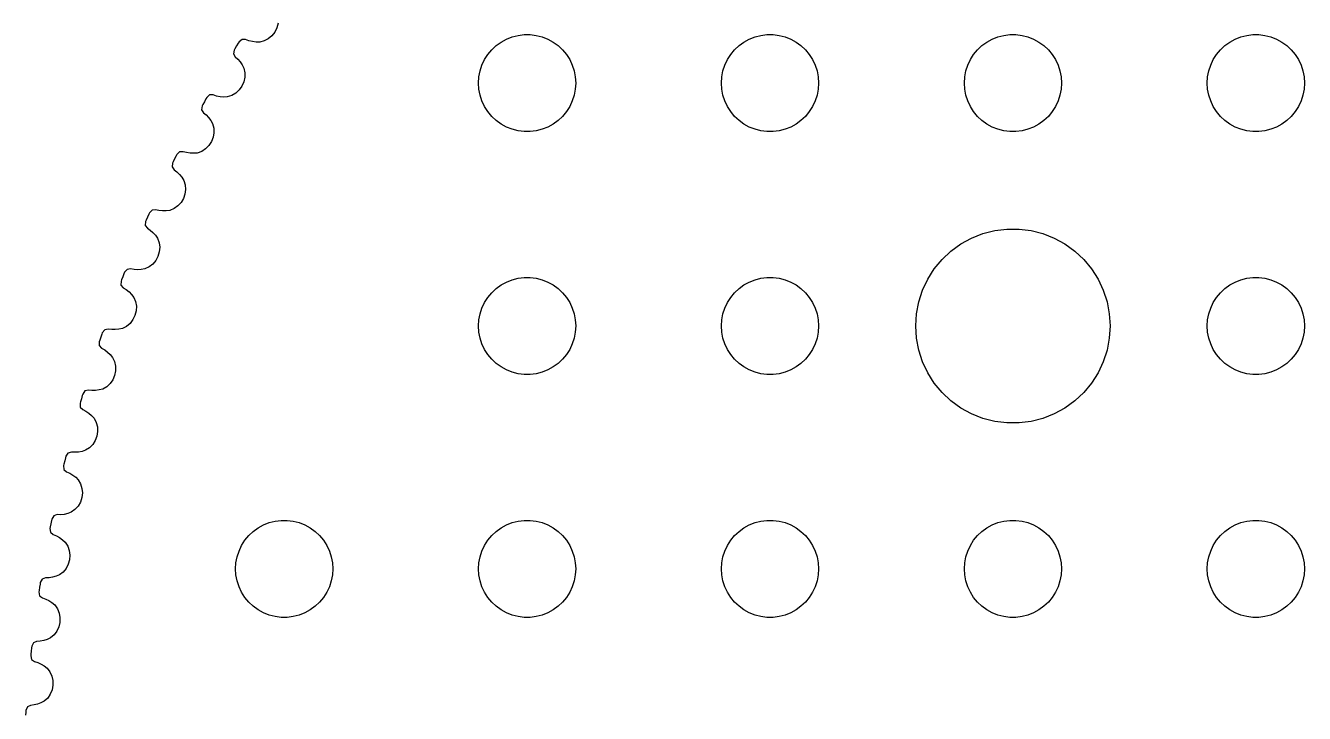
# Model space of a CAD drawing. Header units: metres. Extents: x -45.6 to 45.6, y 64.4 to 155.6.
# Drawn here: x -45.48 to -6, y 113.04 to 134.28 of the extents above; entities that cross this region are included whole.
import ezdxf

# ---------------------------------------------------------------- set-up
doc = ezdxf.new("R2010")
doc.units = ezdxf.units.M

msp = doc.modelspace()

# ---------------------------------------------------------------- linework, layer by layer
for p, q in [((-37.6895, 134.345), (-37.7272, 134.206)), ((-37.9922, 133.87), (-38.1184, 133.803)), ((-37.8823, 133.963), (-37.9922, 133.87)), ((-37.7926, 134.077), (-37.8823, 133.963)), ((-37.7272, 134.206), (-37.7926, 134.077)), ((-30.8037, 133.766), (-30.6387, 133.857)), ((-30.6387, 133.857), (-30.4635, 133.927)), ((-30.4635, 133.927), (-30.2811, 133.973)), ((-30.2811, 133.973), (-30.0942, 133.997)), ((-30.0942, 133.997), (-29.9058, 133.997)), ((-29.9058, 133.997), (-29.7189, 133.973)), ((-29.7189, 133.973), (-29.5365, 133.927)), ((-29.5365, 133.927), (-29.3613, 133.857)), ((-29.3613, 133.857), (-29.1963, 133.766)), ((-23.3037, 133.766), (-23.1387, 133.857)), ((-23.1387, 133.857), (-22.9635, 133.927)), ((-22.9635, 133.927), (-22.7811, 133.973)), ((-22.7811, 133.973), (-22.5942, 133.997)), ((-22.5942, 133.997), (-22.4058, 133.997)), ((-22.4058, 133.997), (-22.2189, 133.973)), ((-22.2189, 133.973), (-22.0365, 133.927)), ((-22.0365, 133.927), (-21.8613, 133.857)), ((-21.8613, 133.857), (-21.6963, 133.766)), ((-15.8037, 133.766), (-15.6387, 133.857)), ((-15.6387, 133.857), (-15.4635, 133.927)), ((-15.4635, 133.927), (-15.2811, 133.973)), ((-15.2811, 133.973), (-15.0942, 133.997)), ((-15.0942, 133.997), (-14.9058, 133.997)), ((-14.9058, 133.997), (-14.7189, 133.973)), ((-14.7189, 133.973), (-14.5365, 133.927)), ((-14.5365, 133.927), (-14.3613, 133.857)), ((-14.3613, 133.857), (-14.1963, 133.766)), ((-8.30373, 133.766), (-8.13866, 133.857)), ((-8.13866, 133.857), (-7.96352, 133.927)), ((-7.96352, 133.927), (-7.78107, 133.973)), ((-7.78107, 133.973), (-7.59418, 133.997)), ((-7.59418, 133.997), (-7.40581, 133.997)), ((-7.40581, 133.997), (-7.21892, 133.973)), ((-7.21892, 133.973), (-7.03647, 133.927)), ((-7.03647, 133.927), (-6.86133, 133.857)), ((-6.86133, 133.857), (-6.69626, 133.766)), ((-39.0453, 133.521), (-39.0693, 133.405)), ((-39.0206, 133.562), (-39.0453, 133.521)), ((-38.9691, 133.647), (-39.0206, 133.562)), ((-38.9174, 133.732), (-38.9691, 133.647)), ((-38.8925, 133.773), (-38.9174, 133.732)), ((-38.8007, 133.848), (-38.8925, 133.773)), ((-38.6918, 133.845), (-38.8007, 133.848)), ((-38.5887, 133.806), (-38.6918, 133.845)), ((-38.4814, 133.78), (-38.5887, 133.806)), ((-38.3705, 133.766), (-38.4814, 133.78)), ((-38.2572, 133.765), (-38.3705, 133.766)), ((-38.1184, 133.803), (-38.2572, 133.765)), ((-31.2135, 133.382), (-31.0934, 133.527)), ((-31.0934, 133.527), (-30.9561, 133.656)), ((-30.9561, 133.656), (-30.8037, 133.766)), ((-29.1963, 133.766), (-29.0439, 133.656)), ((-29.0439, 133.656), (-28.9065, 133.527)), ((-28.9065, 133.527), (-28.7865, 133.382)), ((-23.7135, 133.382), (-23.5934, 133.527)), ((-23.5934, 133.527), (-23.4561, 133.656)), ((-23.4561, 133.656), (-23.3037, 133.766)), ((-21.6963, 133.766), (-21.5439, 133.656)), ((-21.5439, 133.656), (-21.4065, 133.527)), ((-21.4065, 133.527), (-21.2865, 133.382)), ((-16.2135, 133.382), (-16.0934, 133.527)), ((-16.0934, 133.527), (-15.9561, 133.656)), ((-15.9561, 133.656), (-15.8037, 133.766)), ((-14.1963, 133.766), (-14.0439, 133.656)), ((-14.0439, 133.656), (-13.9065, 133.527)), ((-13.9065, 133.527), (-13.7865, 133.382)), ((-8.71352, 133.382), (-8.59344, 133.527)), ((-8.59344, 133.527), (-8.45613, 133.656)), ((-8.45613, 133.656), (-8.30373, 133.766)), ((-6.69626, 133.766), (-6.54385, 133.656)), ((-6.54385, 133.656), (-6.40654, 133.527)), ((-6.40654, 133.527), (-6.28647, 133.382)), ((-39.0693, 133.405), (-39.0167, 133.31)), ((-39.0167, 133.31), (-38.9344, 133.236)), ((-38.9344, 133.236), (-38.8615, 133.153)), ((-38.8615, 133.153), (-38.7984, 133.061)), ((-31.3947, 133.052), (-31.3145, 133.223)), ((-31.3145, 133.223), (-31.2135, 133.382)), ((-28.7865, 133.382), (-28.6855, 133.223)), ((-28.6855, 133.223), (-28.6053, 133.052)), ((-23.8947, 133.052), (-23.8145, 133.223)), ((-23.8145, 133.223), (-23.7135, 133.382)), ((-21.2865, 133.382), (-21.1855, 133.223)), ((-21.1855, 133.223), (-21.1053, 133.052)), ((-16.3947, 133.052), (-16.3145, 133.223)), ((-16.3145, 133.223), (-16.2135, 133.382)), ((-13.7865, 133.382), (-13.6855, 133.223)), ((-13.6855, 133.223), (-13.6053, 133.052)), ((-8.89465, 133.052), (-8.81445, 133.223)), ((-8.81445, 133.223), (-8.71352, 133.382)), ((-6.28647, 133.382), (-6.18553, 133.223)), ((-6.18553, 133.223), (-6.10533, 133.052)), ((-38.7984, 133.061), (-38.7455, 132.961)), ((-38.7155, 132.678), (-38.7472, 132.537)), ((-38.7455, 132.961), (-38.7142, 132.821)), ((-38.7142, 132.821), (-38.7155, 132.678)), ((-31.5, 132.5), (-31.4882, 132.688)), ((-31.4882, 132.688), (-31.4529, 132.873)), ((-31.4529, 132.873), (-31.3947, 133.052)), ((-28.6053, 133.052), (-28.5471, 132.873)), ((-28.5471, 132.873), (-28.5118, 132.688)), ((-28.5118, 132.688), (-28.5, 132.5)), ((-24, 132.5), (-23.9882, 132.688)), ((-23.9882, 132.688), (-23.9529, 132.873)), ((-23.9529, 132.873), (-23.8947, 133.052)), ((-21.1053, 133.052), (-21.0471, 132.873)), ((-21.0471, 132.873), (-21.0118, 132.688)), ((-21.0118, 132.688), (-21, 132.5)), ((-16.5, 132.5), (-16.4882, 132.688)), ((-16.4882, 132.688), (-16.4529, 132.873)), ((-16.4529, 132.873), (-16.3947, 133.052)), ((-13.6053, 133.052), (-13.5471, 132.873)), ((-13.5471, 132.873), (-13.5118, 132.688)), ((-13.5118, 132.688), (-13.5, 132.5)), ((-9, 132.5), (-8.98816, 132.688)), ((-8.98816, 132.688), (-8.95287, 132.873)), ((-8.95287, 132.873), (-8.89465, 133.052)), ((-6.10533, 133.052), (-6.04712, 132.873)), ((-6.04712, 132.873), (-6.01183, 132.688)), ((-6.01183, 132.688), (-6, 132.5)), ((-38.8915, 132.287), (-38.9972, 132.19)), ((-38.8068, 132.405), (-38.8915, 132.287)), ((-38.7472, 132.537), (-38.8068, 132.405)), ((-31.4882, 132.312), (-31.5, 132.5)), ((-31.4529, 132.127), (-31.4882, 132.312)), ((-28.5118, 132.312), (-28.5471, 132.127)), ((-28.5, 132.5), (-28.5118, 132.312)), ((-23.9882, 132.312), (-24, 132.5)), ((-23.9529, 132.127), (-23.9882, 132.312)), ((-21.0118, 132.312), (-21.0471, 132.127)), ((-21, 132.5), (-21.0118, 132.312)), ((-16.4882, 132.312), (-16.5, 132.5)), ((-16.4529, 132.127), (-16.4882, 132.312)), ((-13.5118, 132.312), (-13.5471, 132.127)), ((-13.5, 132.5), (-13.5118, 132.312)), ((-8.98816, 132.312), (-9, 132.5)), ((-8.95287, 132.127), (-8.98816, 132.312)), ((-6.01183, 132.312), (-6.04712, 132.127)), ((-6, 132.5), (-6.01183, 132.312)), ((-39.9635, 131.925), (-40.0112, 131.837)), ((-39.9156, 132.012), (-39.9635, 131.925)), ((-39.8924, 132.054), (-39.9156, 132.012)), ((-39.804, 132.133), (-39.8924, 132.054)), ((-39.6951, 132.135), (-39.804, 132.133)), ((-39.5904, 132.1), (-39.6951, 132.135)), ((-39.482, 132.079), (-39.5904, 132.1)), ((-39.3707, 132.07), (-39.482, 132.079)), ((-39.2574, 132.074), (-39.3707, 132.07)), ((-39.1204, 132.117), (-39.2574, 132.074)), ((-38.9972, 132.19), (-39.1204, 132.117)), ((-31.3947, 131.948), (-31.4529, 132.127)), ((-31.3145, 131.777), (-31.3947, 131.948)), ((-28.6053, 131.948), (-28.6855, 131.777)), ((-28.5471, 132.127), (-28.6053, 131.948)), ((-23.8947, 131.948), (-23.9529, 132.127)), ((-23.8145, 131.777), (-23.8947, 131.948)), ((-21.1053, 131.948), (-21.1855, 131.777)), ((-21.0471, 132.127), (-21.1053, 131.948)), ((-16.3947, 131.948), (-16.4529, 132.127)), ((-16.3145, 131.777), (-16.3947, 131.948)), ((-13.6053, 131.948), (-13.6855, 131.777)), ((-13.5471, 132.127), (-13.6053, 131.948)), ((-8.89465, 131.948), (-8.95287, 132.127)), ((-8.81445, 131.777), (-8.89465, 131.948)), ((-6.10533, 131.948), (-6.18553, 131.777)), ((-6.04712, 132.127), (-6.10533, 131.948)), ((-40.0341, 131.795), (-40.053, 131.679)), ((-40.053, 131.679), (-39.9963, 131.586)), ((-40.0112, 131.837), (-40.0341, 131.795)), ((-39.9963, 131.586), (-39.9109, 131.516)), ((-39.9109, 131.516), (-39.8345, 131.436)), ((-31.2135, 131.618), (-31.3145, 131.777)), ((-31.0934, 131.473), (-31.2135, 131.618)), ((-28.7865, 131.618), (-28.9065, 131.473)), ((-28.6855, 131.777), (-28.7865, 131.618)), ((-23.7135, 131.618), (-23.8145, 131.777)), ((-23.5934, 131.473), (-23.7135, 131.618)), ((-21.2865, 131.618), (-21.4065, 131.473)), ((-21.1855, 131.777), (-21.2865, 131.618)), ((-16.2135, 131.618), (-16.3145, 131.777)), ((-16.0934, 131.473), (-16.2135, 131.618)), ((-13.7865, 131.618), (-13.9065, 131.473)), ((-13.6855, 131.777), (-13.7865, 131.618)), ((-8.71352, 131.618), (-8.81445, 131.777)), ((-8.59344, 131.473), (-8.71352, 131.618)), ((-6.28647, 131.618), (-6.40654, 131.473)), ((-6.18553, 131.777), (-6.28647, 131.618)), ((-39.8345, 131.436), (-39.7674, 131.347)), ((-39.7674, 131.347), (-39.7101, 131.249)), ((-39.7101, 131.249), (-39.6728, 131.11)), ((-39.6728, 131.11), (-39.6679, 130.967)), ((-30.9561, 131.344), (-31.0934, 131.473)), ((-30.8037, 131.234), (-30.9561, 131.344)), ((-30.6387, 131.143), (-30.8037, 131.234)), ((-30.4635, 131.073), (-30.6387, 131.143)), ((-29.3613, 131.143), (-29.5365, 131.073)), ((-29.1963, 131.234), (-29.3613, 131.143)), ((-29.0439, 131.344), (-29.1963, 131.234)), ((-28.9065, 131.473), (-29.0439, 131.344)), ((-23.4561, 131.344), (-23.5934, 131.473)), ((-23.3037, 131.234), (-23.4561, 131.344)), ((-23.1387, 131.143), (-23.3037, 131.234)), ((-22.9635, 131.073), (-23.1387, 131.143)), ((-21.8613, 131.143), (-22.0365, 131.073)), ((-21.6963, 131.234), (-21.8613, 131.143)), ((-21.5439, 131.344), (-21.6963, 131.234)), ((-21.4065, 131.473), (-21.5439, 131.344)), ((-15.9561, 131.344), (-16.0934, 131.473)), ((-15.8037, 131.234), (-15.9561, 131.344)), ((-15.6387, 131.143), (-15.8037, 131.234)), ((-15.4635, 131.073), (-15.6387, 131.143)), ((-14.3613, 131.143), (-14.5365, 131.073)), ((-14.1963, 131.234), (-14.3613, 131.143)), ((-14.0439, 131.344), (-14.1963, 131.234)), ((-13.9065, 131.473), (-14.0439, 131.344)), ((-8.45613, 131.344), (-8.59344, 131.473)), ((-8.30373, 131.234), (-8.45613, 131.344)), ((-8.13866, 131.143), (-8.30373, 131.234)), ((-7.96352, 131.073), (-8.13866, 131.143)), ((-6.86133, 131.143), (-7.03647, 131.073)), ((-6.69626, 131.234), (-6.86133, 131.143)), ((-6.54385, 131.344), (-6.69626, 131.234)), ((-6.40654, 131.473), (-6.54385, 131.344)), ((-39.6934, 130.826), (-39.7472, 130.691)), ((-39.6679, 130.967), (-39.6934, 130.826)), ((-30.2811, 131.027), (-30.4635, 131.073)), ((-30.0942, 131.003), (-30.2811, 131.027)), ((-29.9058, 131.003), (-30.0942, 131.003)), ((-29.7189, 131.027), (-29.9058, 131.003)), ((-29.5365, 131.073), (-29.7189, 131.027)), ((-22.7811, 131.027), (-22.9635, 131.073)), ((-22.5942, 131.003), (-22.7811, 131.027)), ((-22.4058, 131.003), (-22.5942, 131.003)), ((-22.2189, 131.027), (-22.4058, 131.003)), ((-22.0365, 131.073), (-22.2189, 131.027)), ((-15.2811, 131.027), (-15.4635, 131.073)), ((-15.0942, 131.003), (-15.2811, 131.027)), ((-14.9058, 131.003), (-15.0942, 131.003)), ((-14.7189, 131.027), (-14.9058, 131.003)), ((-14.5365, 131.073), (-14.7189, 131.027)), ((-7.78107, 131.027), (-7.96352, 131.073)), ((-7.59418, 131.003), (-7.78107, 131.027)), ((-7.40581, 131.003), (-7.59418, 131.003)), ((-7.21892, 131.027), (-7.40581, 131.003)), ((-7.03647, 131.073), (-7.21892, 131.027)), ((-40.7315, 130.375), (-40.8164, 130.293)), ((-40.6228, 130.382), (-40.7315, 130.375)), ((-40.5167, 130.352), (-40.6228, 130.382)), ((-40.4075, 130.335), (-40.5167, 130.352)), ((-40.2959, 130.332), (-40.4075, 130.335)), ((-40.183, 130.341), (-40.2959, 130.332)), ((-40.0479, 130.39), (-40.183, 130.341)), ((-39.928, 130.468), (-40.0479, 130.39)), ((-39.8266, 130.57), (-39.928, 130.468)), ((-39.7472, 130.691), (-39.8266, 130.57)), ((-40.9467, 130.028), (-40.9605, 129.911)), ((-40.9605, 129.911), (-40.8997, 129.82)), ((-40.9257, 130.071), (-40.9467, 130.028)), ((-40.8818, 130.161), (-40.9257, 130.071)), ((-40.8377, 130.25), (-40.8818, 130.161)), ((-40.8164, 130.293), (-40.8377, 130.25)), ((-40.8997, 129.82), (-40.8114, 129.755)), ((-40.8114, 129.755), (-40.7316, 129.678)), ((-40.7316, 129.678), (-40.6607, 129.592)), ((-40.6607, 129.592), (-40.5992, 129.497)), ((-40.5992, 129.497), (-40.5558, 129.36)), ((-40.5447, 129.217), (-40.564, 129.075)), ((-40.5558, 129.36), (-40.5447, 129.217)), ((-40.686, 128.813), (-40.7828, 128.707)), ((-40.6119, 128.938), (-40.686, 128.813)), ((-40.564, 129.075), (-40.6119, 128.938)), ((-41.7223, 128.358), (-41.7622, 128.267)), ((-41.6821, 128.449), (-41.7223, 128.358)), ((-41.6627, 128.493), (-41.6821, 128.449)), ((-41.5815, 128.579), (-41.6627, 128.493)), ((-41.4732, 128.591), (-41.5815, 128.579)), ((-41.3659, 128.565), (-41.4732, 128.591)), ((-41.256, 128.553), (-41.3659, 128.565)), ((-41.1444, 128.555), (-41.256, 128.553)), ((-41.032, 128.569), (-41.1444, 128.555)), ((-40.8992, 128.623), (-41.032, 128.569)), ((-40.7828, 128.707), (-40.8992, 128.623)), ((-41.7814, 128.223), (-41.79, 128.105)), ((-41.79, 128.105), (-41.7254, 128.018)), ((-41.7622, 128.267), (-41.7814, 128.223)), ((-41.7254, 128.018), (-41.6342, 127.956)), ((-41.6342, 127.956), (-41.5511, 127.883)), ((-15.927, 127.853), (-15.5621, 127.947)), ((-15.5621, 127.947), (-15.1884, 127.994)), ((-15.1884, 127.994), (-14.8116, 127.994)), ((-14.8116, 127.994), (-14.4379, 127.947)), ((-14.4379, 127.947), (-14.0729, 127.853)), ((-41.5511, 127.883), (-41.4766, 127.8)), ((-41.4766, 127.8), (-41.411, 127.707)), ((-41.411, 127.707), (-41.3617, 127.572)), ((-41.3617, 127.572), (-41.3444, 127.43)), ((-16.6075, 127.533), (-16.2773, 127.714)), ((-16.2773, 127.714), (-15.927, 127.853)), ((-14.0729, 127.853), (-13.7227, 127.714)), ((-13.7227, 127.714), (-13.3925, 127.533)), ((-41.3993, 127.148), (-41.4679, 127.02)), ((-41.3574, 127.287), (-41.3993, 127.148)), ((-41.3444, 127.43), (-41.3574, 127.287)), ((-17.1869, 127.054), (-16.9123, 127.312)), ((-16.9123, 127.312), (-16.6075, 127.533)), ((-13.3925, 127.533), (-13.0877, 127.312)), ((-13.0877, 127.312), (-12.8131, 127.054)), ((-42.3523, 126.748), (-42.4297, 126.658)), ((-42.2446, 126.764), (-42.3523, 126.748)), ((-42.1364, 126.743), (-42.2446, 126.764)), ((-41.8028, 126.761), (-41.9146, 126.742)), ((-41.6726, 126.822), (-41.8028, 126.761)), ((-41.5599, 126.91), (-41.6726, 126.822)), ((-41.4679, 127.02), (-41.5599, 126.91)), ((-17.6289, 126.445), (-17.427, 126.763)), ((-17.427, 126.763), (-17.1869, 127.054)), ((-12.8131, 127.054), (-12.5729, 126.763)), ((-12.5729, 126.763), (-12.3711, 126.445)), ((-42.5365, 126.383), (-42.54, 126.265)), ((-42.5193, 126.428), (-42.5365, 126.383)), ((-42.4834, 126.521), (-42.5193, 126.428)), ((-42.4472, 126.614), (-42.4834, 126.521)), ((-42.4297, 126.658), (-42.4472, 126.614)), ((-42.026, 126.736), (-42.1364, 126.743)), ((-41.9146, 126.742), (-42.026, 126.736)), ((-30.8037, 126.266), (-30.6387, 126.357)), ((-30.6387, 126.357), (-30.4635, 126.427)), ((-30.4635, 126.427), (-30.2811, 126.473)), ((-30.2811, 126.473), (-30.0942, 126.497)), ((-30.0942, 126.497), (-29.9058, 126.497)), ((-29.9058, 126.497), (-29.7189, 126.473)), ((-29.7189, 126.473), (-29.5365, 126.427)), ((-29.5365, 126.427), (-29.3613, 126.357)), ((-29.3613, 126.357), (-29.1963, 126.266)), ((-23.3037, 126.266), (-23.1387, 126.357)), ((-23.1387, 126.357), (-22.9635, 126.427)), ((-22.9635, 126.427), (-22.7811, 126.473)), ((-22.7811, 126.473), (-22.5942, 126.497)), ((-22.5942, 126.497), (-22.4058, 126.497)), ((-22.4058, 126.497), (-22.2189, 126.473)), ((-22.2189, 126.473), (-22.0365, 126.427)), ((-22.0365, 126.427), (-21.8613, 126.357)), ((-21.8613, 126.357), (-21.6963, 126.266)), ((-17.7893, 126.104), (-17.6289, 126.445)), ((-12.3711, 126.445), (-12.2107, 126.104)), ((-8.30373, 126.266), (-8.13866, 126.357)), ((-8.13866, 126.357), (-7.96352, 126.427)), ((-7.96352, 126.427), (-7.78107, 126.473)), ((-7.78107, 126.473), (-7.59418, 126.497)), ((-7.59418, 126.497), (-7.40581, 126.497)), ((-7.40581, 126.497), (-7.21892, 126.473)), ((-7.21892, 126.473), (-7.03647, 126.427)), ((-7.03647, 126.427), (-6.86133, 126.357)), ((-6.86133, 126.357), (-6.69626, 126.266)), ((-42.54, 126.265), (-42.4716, 126.18)), ((-42.4716, 126.18), (-42.3778, 126.122)), ((-42.3778, 126.122), (-42.2916, 126.053)), ((-42.2916, 126.053), (-42.2135, 125.974)), ((-42.2135, 125.974), (-42.1439, 125.884)), ((-31.2135, 125.882), (-31.0934, 126.027)), ((-31.0934, 126.027), (-30.9561, 126.156)), ((-30.9561, 126.156), (-30.8037, 126.266)), ((-29.1963, 126.266), (-29.0439, 126.156)), ((-29.0439, 126.156), (-28.9065, 126.027)), ((-28.9065, 126.027), (-28.7865, 125.882)), ((-23.7135, 125.882), (-23.5934, 126.027)), ((-23.5934, 126.027), (-23.4561, 126.156)), ((-23.4561, 126.156), (-23.3037, 126.266)), ((-21.6963, 126.266), (-21.5439, 126.156)), ((-21.5439, 126.156), (-21.4065, 126.027)), ((-21.4065, 126.027), (-21.2865, 125.882)), ((-17.9057, 125.746), (-17.7893, 126.104)), ((-12.2107, 126.104), (-12.0942, 125.746)), ((-8.71352, 125.882), (-8.59344, 126.027)), ((-8.59344, 126.027), (-8.45613, 126.156)), ((-8.45613, 126.156), (-8.30373, 126.266)), ((-6.69626, 126.266), (-6.54385, 126.156)), ((-6.54385, 126.156), (-6.40654, 126.027)), ((-6.40654, 126.027), (-6.28647, 125.882)), ((-42.1439, 125.884), (-42.0888, 125.751)), ((-42.0888, 125.751), (-42.0653, 125.61)), ((-42.0653, 125.61), (-42.0721, 125.467)), ((-31.3947, 125.552), (-31.3145, 125.723)), ((-31.3145, 125.723), (-31.2135, 125.882)), ((-28.7865, 125.882), (-28.6855, 125.723)), ((-28.6855, 125.723), (-28.6053, 125.552)), ((-23.8947, 125.552), (-23.8145, 125.723)), ((-23.8145, 125.723), (-23.7135, 125.882)), ((-21.2865, 125.882), (-21.1855, 125.723)), ((-21.1855, 125.723), (-21.1053, 125.552)), ((-17.9763, 125.376), (-17.9057, 125.746)), ((-12.0942, 125.746), (-12.0237, 125.376)), ((-8.89465, 125.552), (-8.81445, 125.723)), ((-8.81445, 125.723), (-8.71352, 125.882)), ((-6.28647, 125.882), (-6.18553, 125.723)), ((-6.18553, 125.723), (-6.10533, 125.552)), ((-42.1708, 125.195), (-42.258, 125.081)), ((-42.1079, 125.326), (-42.1708, 125.195)), ((-42.0721, 125.467), (-42.1079, 125.326)), ((-31.5, 125), (-31.4882, 125.188)), ((-31.4882, 125.188), (-31.4529, 125.373)), ((-31.4529, 125.373), (-31.3947, 125.552)), ((-28.6053, 125.552), (-28.5471, 125.373)), ((-28.5471, 125.373), (-28.5118, 125.188)), ((-28.5118, 125.188), (-28.5, 125)), ((-24, 125), (-23.9882, 125.188)), ((-23.9882, 125.188), (-23.9529, 125.373)), ((-23.9529, 125.373), (-23.8947, 125.552)), ((-21.1053, 125.552), (-21.0471, 125.373)), ((-21.0471, 125.373), (-21.0118, 125.188)), ((-21.0118, 125.188), (-21, 125)), ((-18, 125), (-17.9763, 125.376)), ((-12.0237, 125.376), (-12, 125)), ((-9, 125), (-8.98816, 125.188)), ((-8.98816, 125.188), (-8.95287, 125.373)), ((-8.95287, 125.373), (-8.89465, 125.552)), ((-6.10533, 125.552), (-6.04712, 125.373)), ((-6.04712, 125.373), (-6.01183, 125.188)), ((-6.01183, 125.188), (-6, 125)), ((-43.116, 124.791), (-43.1315, 124.746)), ((-43.0425, 124.884), (-43.116, 124.791)), ((-42.9356, 124.905), (-43.0425, 124.884)), ((-42.8266, 124.889), (-42.9356, 124.905)), ((-42.7161, 124.887), (-42.8266, 124.889)), ((-42.605, 124.898), (-42.7161, 124.887)), ((-42.4942, 124.922), (-42.605, 124.898)), ((-42.3667, 124.988), (-42.4942, 124.922)), ((-42.258, 125.081), (-42.3667, 124.988)), ((-31.4882, 124.812), (-31.5, 125)), ((-31.4529, 124.627), (-31.4882, 124.812)), ((-28.5118, 124.812), (-28.5471, 124.627)), ((-28.5, 125), (-28.5118, 124.812)), ((-23.9882, 124.812), (-24, 125)), ((-23.9529, 124.627), (-23.9882, 124.812)), ((-21.0118, 124.812), (-21.0471, 124.627)), ((-21, 125), (-21.0118, 124.812)), ((-17.9763, 124.624), (-18, 125)), ((-12, 125), (-12.0237, 124.624)), ((-8.98816, 124.812), (-9, 125)), ((-8.95287, 124.627), (-8.98816, 124.812)), ((-6.01183, 124.812), (-6.04712, 124.627)), ((-6, 125), (-6.01183, 124.812)), ((-43.1954, 124.558), (-43.2106, 124.512)), ((-43.2106, 124.512), (-43.209, 124.394)), ((-43.209, 124.394), (-43.1369, 124.312)), ((-43.1636, 124.652), (-43.1954, 124.558)), ((-43.1315, 124.746), (-43.1636, 124.652)), ((-31.3947, 124.448), (-31.4529, 124.627)), ((-31.3145, 124.277), (-31.3947, 124.448)), ((-28.6053, 124.448), (-28.6855, 124.277)), ((-28.5471, 124.627), (-28.6053, 124.448)), ((-23.8947, 124.448), (-23.9529, 124.627)), ((-23.8145, 124.277), (-23.8947, 124.448)), ((-21.1053, 124.448), (-21.1855, 124.277)), ((-21.0471, 124.627), (-21.1053, 124.448)), ((-17.9057, 124.254), (-17.9763, 124.624)), ((-12.0237, 124.624), (-12.0942, 124.254)), ((-8.89465, 124.448), (-8.95287, 124.627)), ((-8.81445, 124.277), (-8.89465, 124.448)), ((-6.10533, 124.448), (-6.18553, 124.277)), ((-6.04712, 124.627), (-6.10533, 124.448)), ((-43.1369, 124.312), (-43.0407, 124.259)), ((-43.0407, 124.259), (-42.9516, 124.193)), ((-42.9516, 124.193), (-42.8701, 124.117)), ((-42.8701, 124.117), (-42.7967, 124.031)), ((-42.7967, 124.031), (-42.7358, 123.9)), ((-31.2135, 124.118), (-31.3145, 124.277)), ((-31.0934, 123.973), (-31.2135, 124.118)), ((-28.7865, 124.118), (-28.9065, 123.973)), ((-28.6855, 124.277), (-28.7865, 124.118)), ((-23.7135, 124.118), (-23.8145, 124.277)), ((-23.5934, 123.973), (-23.7135, 124.118)), ((-21.2865, 124.118), (-21.4065, 123.973)), ((-21.1855, 124.277), (-21.2865, 124.118)), ((-17.7893, 123.896), (-17.9057, 124.254)), ((-12.0942, 124.254), (-12.2107, 123.896)), ((-8.71352, 124.118), (-8.81445, 124.277)), ((-8.59344, 123.973), (-8.71352, 124.118)), ((-6.28647, 124.118), (-6.40654, 123.973)), ((-6.18553, 124.277), (-6.28647, 124.118)), ((-42.7067, 123.617), (-42.7363, 123.475)), ((-42.7358, 123.9), (-42.7062, 123.761)), ((-42.7062, 123.761), (-42.7067, 123.617)), ((-30.9561, 123.844), (-31.0934, 123.973)), ((-30.8037, 123.734), (-30.9561, 123.844)), ((-30.6387, 123.643), (-30.8037, 123.734)), ((-30.4635, 123.573), (-30.6387, 123.643)), ((-29.3613, 123.643), (-29.5365, 123.573)), ((-29.1963, 123.734), (-29.3613, 123.643)), ((-29.0439, 123.844), (-29.1963, 123.734)), ((-28.9065, 123.973), (-29.0439, 123.844)), ((-23.4561, 123.844), (-23.5934, 123.973)), ((-23.3037, 123.734), (-23.4561, 123.844)), ((-23.1387, 123.643), (-23.3037, 123.734)), ((-22.9635, 123.573), (-23.1387, 123.643)), ((-21.8613, 123.643), (-22.0365, 123.573)), ((-21.6963, 123.734), (-21.8613, 123.643)), ((-21.5439, 123.844), (-21.6963, 123.734)), ((-21.4065, 123.973), (-21.5439, 123.844)), ((-17.6289, 123.555), (-17.7893, 123.896)), ((-12.2107, 123.896), (-12.3711, 123.555)), ((-8.45613, 123.844), (-8.59344, 123.973)), ((-8.30373, 123.734), (-8.45613, 123.844)), ((-8.13866, 123.643), (-8.30373, 123.734)), ((-7.96352, 123.573), (-8.13866, 123.643)), ((-6.86133, 123.643), (-7.03647, 123.573)), ((-6.69626, 123.734), (-6.86133, 123.643)), ((-6.54385, 123.844), (-6.69626, 123.734)), ((-6.40654, 123.973), (-6.54385, 123.844)), ((-42.8756, 123.223), (-42.9801, 123.126)), ((-42.7935, 123.341), (-42.8756, 123.223)), ((-42.7363, 123.475), (-42.7935, 123.341)), ((-30.2811, 123.527), (-30.4635, 123.573)), ((-30.0942, 123.503), (-30.2811, 123.527)), ((-29.9058, 123.503), (-30.0942, 123.503)), ((-29.7189, 123.527), (-29.9058, 123.503)), ((-29.5365, 123.573), (-29.7189, 123.527)), ((-22.7811, 123.527), (-22.9635, 123.573)), ((-22.5942, 123.503), (-22.7811, 123.527)), ((-22.4058, 123.503), (-22.5942, 123.503)), ((-22.2189, 123.527), (-22.4058, 123.503)), ((-22.0365, 123.573), (-22.2189, 123.527)), ((-17.427, 123.237), (-17.6289, 123.555)), ((-17.1869, 122.946), (-17.427, 123.237)), ((-12.5729, 123.237), (-12.8131, 122.946)), ((-12.3711, 123.555), (-12.5729, 123.237)), ((-7.78107, 123.527), (-7.96352, 123.573)), ((-7.59418, 123.503), (-7.78107, 123.527)), ((-7.40581, 123.503), (-7.59418, 123.503)), ((-7.21892, 123.527), (-7.40581, 123.503)), ((-7.03647, 123.573), (-7.21892, 123.527)), ((-43.7337, 122.851), (-43.7616, 122.755)), ((-43.7201, 122.897), (-43.7337, 122.851)), ((-43.6508, 122.993), (-43.7201, 122.897)), ((-43.5449, 123.018), (-43.6508, 122.993)), ((-43.4353, 123.007), (-43.5449, 123.018)), ((-43.3248, 123.01), (-43.4353, 123.007)), ((-43.2142, 123.025), (-43.3248, 123.01)), ((-43.1046, 123.054), (-43.2142, 123.025)), ((-42.9801, 123.126), (-43.1046, 123.054)), ((-16.9123, 122.688), (-17.1869, 122.946)), ((-12.8131, 122.946), (-13.0877, 122.688)), ((-43.7893, 122.66), (-43.8026, 122.614)), ((-43.8026, 122.614), (-43.7957, 122.496)), ((-43.7957, 122.496), (-43.7202, 122.417)), ((-43.7616, 122.755), (-43.7893, 122.66)), ((-43.7202, 122.417), (-43.6217, 122.368)), ((-16.6075, 122.467), (-16.9123, 122.688)), ((-16.2773, 122.286), (-16.6075, 122.467)), ((-13.3925, 122.467), (-13.7227, 122.286)), ((-13.0877, 122.688), (-13.3925, 122.467)), ((-43.6217, 122.368), (-43.5298, 122.306)), ((-43.5298, 122.306), (-43.4451, 122.234)), ((-43.4451, 122.234), (-43.368, 122.15)), ((-43.368, 122.15), (-43.3015, 122.023)), ((-43.3015, 122.023), (-43.2657, 121.885)), ((-15.927, 122.147), (-16.2773, 122.286)), ((-15.5621, 122.053), (-15.927, 122.147)), ((-15.1884, 122.006), (-15.5621, 122.053)), ((-14.4379, 122.053), (-14.8116, 122.006)), ((-14.0729, 122.147), (-14.4379, 122.053)), ((-13.7227, 122.286), (-14.0729, 122.147)), ((-43.26, 121.741), (-43.2834, 121.598)), ((-43.2657, 121.885), (-43.26, 121.741)), ((-14.8116, 122.006), (-15.1884, 122.006)), ((-43.5117, 121.238), (-43.633, 121.161)), ((-43.4115, 121.34), (-43.5117, 121.238)), ((-43.3347, 121.462), (-43.4115, 121.34)), ((-43.2834, 121.598), (-43.3347, 121.462)), ((-44.2763, 120.834), (-44.2999, 120.738)), ((-44.2526, 120.931), (-44.2763, 120.834)), ((-44.241, 120.977), (-44.2526, 120.931)), ((-44.176, 121.076), (-44.241, 120.977)), ((-44.0713, 121.107), (-44.176, 121.076)), ((-43.9613, 121.1), (-44.0713, 121.107)), ((-43.851, 121.108), (-43.9613, 121.1)), ((-43.7413, 121.128), (-43.851, 121.108)), ((-43.633, 121.161), (-43.7413, 121.128)), ((-44.2999, 120.738), (-44.3111, 120.691)), ((-44.3111, 120.691), (-44.2991, 120.573)), ((-44.2991, 120.573), (-44.2202, 120.498)), ((-44.2202, 120.498), (-44.1197, 120.453)), ((-44.1197, 120.453), (-44.0252, 120.396)), ((-44.0252, 120.396), (-43.9373, 120.327)), ((-43.9373, 120.327), (-43.8567, 120.247)), ((-43.8567, 120.247), (-43.7847, 120.123)), ((-43.7847, 120.123), (-43.743, 119.986)), ((-43.7481, 119.699), (-43.7934, 119.561)), ((-43.731, 119.843), (-43.7481, 119.699)), ((-43.743, 119.986), (-43.731, 119.843)), ((-44.0783, 119.247), (-44.1851, 119.21)), ((-43.9605, 119.33), (-44.0783, 119.247)), ((-43.8649, 119.436), (-43.9605, 119.33)), ((-43.7934, 119.561), (-43.8649, 119.436)), ((-44.7068, 118.893), (-44.7261, 118.795)), ((-44.6873, 118.99), (-44.7068, 118.893)), ((-44.6778, 119.037), (-44.6873, 118.99)), ((-44.6171, 119.139), (-44.6778, 119.037)), ((-44.5138, 119.174), (-44.6171, 119.139)), ((-44.4037, 119.172), (-44.5138, 119.174)), ((-44.2938, 119.184), (-44.4037, 119.172)), ((-44.1851, 119.21), (-44.2938, 119.184)), ((-38.3037, 118.766), (-38.1387, 118.857)), ((-38.1387, 118.857), (-37.9635, 118.927)), ((-37.9635, 118.927), (-37.7811, 118.973)), ((-37.7811, 118.973), (-37.5942, 118.997)), ((-37.5942, 118.997), (-37.4058, 118.997)), ((-37.4058, 118.997), (-37.2189, 118.973)), ((-37.2189, 118.973), (-37.0365, 118.927)), ((-37.0365, 118.927), (-36.8613, 118.857)), ((-36.8613, 118.857), (-36.6963, 118.766)), ((-30.8037, 118.766), (-30.6387, 118.857)), ((-30.6387, 118.857), (-30.4635, 118.927)), ((-30.4635, 118.927), (-30.2811, 118.973)), ((-30.2811, 118.973), (-30.0942, 118.997)), ((-30.0942, 118.997), (-29.9058, 118.997)), ((-29.9058, 118.997), (-29.7189, 118.973)), ((-29.7189, 118.973), (-29.5365, 118.927)), ((-29.5365, 118.927), (-29.3613, 118.857)), ((-29.3613, 118.857), (-29.1963, 118.766)), ((-23.3037, 118.766), (-23.1387, 118.857)), ((-23.1387, 118.857), (-22.9635, 118.927)), ((-22.9635, 118.927), (-22.7811, 118.973)), ((-22.7811, 118.973), (-22.5942, 118.997)), ((-22.5942, 118.997), (-22.4058, 118.997)), ((-22.4058, 118.997), (-22.2189, 118.973)), ((-22.2189, 118.973), (-22.0365, 118.927)), ((-22.0365, 118.927), (-21.8613, 118.857)), ((-21.8613, 118.857), (-21.6963, 118.766)), ((-15.8037, 118.766), (-15.6387, 118.857)), ((-15.6387, 118.857), (-15.4635, 118.927)), ((-15.4635, 118.927), (-15.2811, 118.973)), ((-15.2811, 118.973), (-15.0942, 118.997)), ((-15.0942, 118.997), (-14.9058, 118.997)), ((-14.9058, 118.997), (-14.7189, 118.973)), ((-14.7189, 118.973), (-14.5365, 118.927)), ((-14.5365, 118.927), (-14.3613, 118.857)), ((-14.3613, 118.857), (-14.1963, 118.766)), ((-8.30373, 118.766), (-8.13866, 118.857)), ((-8.13866, 118.857), (-7.96352, 118.927)), ((-7.96352, 118.927), (-7.78107, 118.973)), ((-7.78107, 118.973), (-7.59418, 118.997)), ((-7.59418, 118.997), (-7.40581, 118.997)), ((-7.40581, 118.997), (-7.21892, 118.973)), ((-7.21892, 118.973), (-7.03647, 118.927)), ((-7.03647, 118.927), (-6.86133, 118.857)), ((-6.86133, 118.857), (-6.69626, 118.766)), ((-44.7261, 118.795), (-44.7352, 118.748)), ((-44.7352, 118.748), (-44.7181, 118.631)), ((-44.7181, 118.631), (-44.636, 118.559)), ((-44.636, 118.559), (-44.5336, 118.519)), ((-44.5336, 118.519), (-44.4368, 118.466)), ((-44.4368, 118.466), (-44.346, 118.401)), ((-38.7135, 118.382), (-38.5934, 118.527)), ((-38.5934, 118.527), (-38.4561, 118.656)), ((-38.4561, 118.656), (-38.3037, 118.766)), ((-36.6963, 118.766), (-36.5439, 118.656)), ((-36.5439, 118.656), (-36.4065, 118.527)), ((-36.4065, 118.527), (-36.2865, 118.382)), ((-31.2135, 118.382), (-31.0934, 118.527)), ((-31.0934, 118.527), (-30.9561, 118.656)), ((-30.9561, 118.656), (-30.8037, 118.766)), ((-29.1963, 118.766), (-29.0439, 118.656)), ((-29.0439, 118.656), (-28.9065, 118.527)), ((-28.9065, 118.527), (-28.7865, 118.382)), ((-23.7135, 118.382), (-23.5934, 118.527)), ((-23.5934, 118.527), (-23.4561, 118.656)), ((-23.4561, 118.656), (-23.3037, 118.766)), ((-21.6963, 118.766), (-21.5439, 118.656)), ((-21.5439, 118.656), (-21.4065, 118.527)), ((-21.4065, 118.527), (-21.2865, 118.382)), ((-16.2135, 118.382), (-16.0934, 118.527)), ((-16.0934, 118.527), (-15.9561, 118.656)), ((-15.9561, 118.656), (-15.8037, 118.766)), ((-14.1963, 118.766), (-14.0439, 118.656)), ((-14.0439, 118.656), (-13.9065, 118.527)), ((-13.9065, 118.527), (-13.7865, 118.382)), ((-8.71352, 118.382), (-8.59344, 118.527)), ((-8.59344, 118.527), (-8.45613, 118.656)), ((-8.45613, 118.656), (-8.30373, 118.766)), ((-6.69626, 118.766), (-6.54385, 118.656)), ((-6.54385, 118.656), (-6.40654, 118.527)), ((-6.40654, 118.527), (-6.28647, 118.382)), ((-44.346, 118.401), (-44.2619, 118.324)), ((-44.2619, 118.324), (-44.1846, 118.203)), ((-44.1846, 118.203), (-44.1369, 118.069)), ((-44.1369, 118.069), (-44.1187, 117.926)), ((-38.8947, 118.052), (-38.8145, 118.223)), ((-38.8145, 118.223), (-38.7135, 118.382)), ((-36.2865, 118.382), (-36.1855, 118.223)), ((-36.1855, 118.223), (-36.1053, 118.052)), ((-31.3947, 118.052), (-31.3145, 118.223)), ((-31.3145, 118.223), (-31.2135, 118.382)), ((-28.7865, 118.382), (-28.6855, 118.223)), ((-28.6855, 118.223), (-28.6053, 118.052)), ((-23.8947, 118.052), (-23.8145, 118.223)), ((-23.8145, 118.223), (-23.7135, 118.382)), ((-21.2865, 118.382), (-21.1855, 118.223)), ((-21.1855, 118.223), (-21.1053, 118.052)), ((-16.3947, 118.052), (-16.3145, 118.223)), ((-16.3145, 118.223), (-16.2135, 118.382)), ((-13.7865, 118.382), (-13.6855, 118.223)), ((-13.6855, 118.223), (-13.6053, 118.052)), ((-8.89465, 118.052), (-8.81445, 118.223)), ((-8.81445, 118.223), (-8.71352, 118.382)), ((-6.28647, 118.382), (-6.18553, 118.223)), ((-6.18553, 118.223), (-6.10533, 118.052)), ((-44.1295, 117.781), (-44.1688, 117.642)), ((-44.1187, 117.926), (-44.1295, 117.781)), ((-39, 117.5), (-38.9882, 117.688)), ((-38.9882, 117.688), (-38.9529, 117.873)), ((-38.9529, 117.873), (-38.8947, 118.052)), ((-36.1053, 118.052), (-36.0471, 117.873)), ((-36.0471, 117.873), (-36.0118, 117.688)), ((-36.0118, 117.688), (-36, 117.5)), ((-31.5, 117.5), (-31.4882, 117.688)), ((-31.4882, 117.688), (-31.4529, 117.873)), ((-31.4529, 117.873), (-31.3947, 118.052)), ((-28.6053, 118.052), (-28.5471, 117.873)), ((-28.5471, 117.873), (-28.5118, 117.688)), ((-28.5118, 117.688), (-28.5, 117.5)), ((-24, 117.5), (-23.9882, 117.688)), ((-23.9882, 117.688), (-23.9529, 117.873)), ((-23.9529, 117.873), (-23.8947, 118.052)), ((-21.1053, 118.052), (-21.0471, 117.873)), ((-21.0471, 117.873), (-21.0118, 117.688)), ((-21.0118, 117.688), (-21, 117.5)), ((-16.5, 117.5), (-16.4882, 117.688)), ((-16.4882, 117.688), (-16.4529, 117.873)), ((-16.4529, 117.873), (-16.3947, 118.052)), ((-13.6053, 118.052), (-13.5471, 117.873)), ((-13.5471, 117.873), (-13.5118, 117.688)), ((-13.5118, 117.688), (-13.5, 117.5)), ((-9, 117.5), (-8.98816, 117.688)), ((-8.98816, 117.688), (-8.95287, 117.873)), ((-8.95287, 117.873), (-8.89465, 118.052)), ((-6.10533, 118.052), (-6.04712, 117.873)), ((-6.04712, 117.873), (-6.01183, 117.688)), ((-6.01183, 117.688), (-6, 117.5)), ((-44.5447, 117.273), (-44.6522, 117.243)), ((-44.4397, 117.316), (-44.5447, 117.273)), ((-44.3257, 117.403), (-44.4397, 117.316)), ((-44.2347, 117.514), (-44.3257, 117.403)), ((-44.1688, 117.642), (-44.2347, 117.514)), ((-38.9882, 117.312), (-39, 117.5)), ((-38.9529, 117.127), (-38.9882, 117.312)), ((-36.0118, 117.312), (-36.0471, 117.127)), ((-36, 117.5), (-36.0118, 117.312)), ((-31.4882, 117.312), (-31.5, 117.5)), ((-31.4529, 117.127), (-31.4882, 117.312)), ((-28.5118, 117.312), (-28.5471, 117.127)), ((-28.5, 117.5), (-28.5118, 117.312)), ((-23.9882, 117.312), (-24, 117.5)), ((-23.9529, 117.127), (-23.9882, 117.312)), ((-21.0118, 117.312), (-21.0471, 117.127)), ((-21, 117.5), (-21.0118, 117.312)), ((-16.4882, 117.312), (-16.5, 117.5)), ((-16.4529, 117.127), (-16.4882, 117.312)), ((-13.5118, 117.312), (-13.5471, 117.127)), ((-13.5, 117.5), (-13.5118, 117.312)), ((-8.98816, 117.312), (-9, 117.5)), ((-8.95287, 117.127), (-8.98816, 117.312)), ((-6.01183, 117.312), (-6.04712, 117.127)), ((-6, 117.5), (-6.01183, 117.312)), ((-45.0521, 116.934), (-45.0671, 116.836)), ((-45.0369, 117.032), (-45.0521, 116.934)), ((-45.0294, 117.08), (-45.0369, 117.032)), ((-44.9733, 117.184), (-45.0294, 117.08)), ((-44.8716, 117.223), (-44.9733, 117.184)), ((-44.7615, 117.227), (-44.8716, 117.223)), ((-44.6522, 117.243), (-44.7615, 117.227)), ((-38.8947, 116.948), (-38.9529, 117.127)), ((-38.8145, 116.777), (-38.8947, 116.948)), ((-36.1053, 116.948), (-36.1855, 116.777)), ((-36.0471, 117.127), (-36.1053, 116.948)), ((-31.3947, 116.948), (-31.4529, 117.127)), ((-31.3145, 116.777), (-31.3947, 116.948)), ((-28.6053, 116.948), (-28.6855, 116.777)), ((-28.5471, 117.127), (-28.6053, 116.948)), ((-23.8947, 116.948), (-23.9529, 117.127)), ((-23.8145, 116.777), (-23.8947, 116.948)), ((-21.1053, 116.948), (-21.1855, 116.777)), ((-21.0471, 117.127), (-21.1053, 116.948)), ((-16.3947, 116.948), (-16.4529, 117.127)), ((-16.3145, 116.777), (-16.3947, 116.948)), ((-13.6053, 116.948), (-13.6855, 116.777)), ((-13.5471, 117.127), (-13.6053, 116.948)), ((-8.89465, 116.948), (-8.95287, 117.127)), ((-8.81445, 116.777), (-8.89465, 116.948)), ((-6.10533, 116.948), (-6.18553, 116.777)), ((-6.04712, 117.127), (-6.10533, 116.948)), ((-45.0671, 116.836), (-45.0742, 116.789)), ((-45.0742, 116.789), (-45.052, 116.672)), ((-45.052, 116.672), (-44.9669, 116.604)), ((-44.9669, 116.604), (-44.8628, 116.568)), ((-44.8628, 116.568), (-44.7637, 116.519)), ((-44.7637, 116.519), (-44.6702, 116.458)), ((-38.7135, 116.618), (-38.8145, 116.777)), ((-38.5934, 116.473), (-38.7135, 116.618)), ((-36.2865, 116.618), (-36.4065, 116.473)), ((-36.1855, 116.777), (-36.2865, 116.618)), ((-31.2135, 116.618), (-31.3145, 116.777)), ((-31.0934, 116.473), (-31.2135, 116.618)), ((-28.7865, 116.618), (-28.9065, 116.473)), ((-28.6855, 116.777), (-28.7865, 116.618)), ((-23.7135, 116.618), (-23.8145, 116.777)), ((-23.5934, 116.473), (-23.7135, 116.618)), ((-21.2865, 116.618), (-21.4065, 116.473)), ((-21.1855, 116.777), (-21.2865, 116.618)), ((-16.2135, 116.618), (-16.3145, 116.777)), ((-16.0934, 116.473), (-16.2135, 116.618)), ((-13.7865, 116.618), (-13.9065, 116.473)), ((-13.6855, 116.777), (-13.7865, 116.618)), ((-8.71352, 116.618), (-8.81445, 116.777)), ((-8.59344, 116.473), (-8.71352, 116.618)), ((-6.28647, 116.618), (-6.40654, 116.473)), ((-6.18553, 116.777), (-6.28647, 116.618)), ((-44.6702, 116.458), (-44.5829, 116.386)), ((-44.5829, 116.386), (-44.5004, 116.268)), ((-44.5004, 116.268), (-44.4469, 116.136)), ((-44.4469, 116.136), (-44.4224, 115.994)), ((-38.4561, 116.344), (-38.5934, 116.473)), ((-38.3037, 116.234), (-38.4561, 116.344)), ((-38.1387, 116.143), (-38.3037, 116.234)), ((-37.9635, 116.073), (-38.1387, 116.143)), ((-36.8613, 116.143), (-37.0365, 116.073)), ((-36.6963, 116.234), (-36.8613, 116.143)), ((-36.5439, 116.344), (-36.6963, 116.234)), ((-36.4065, 116.473), (-36.5439, 116.344)), ((-30.9561, 116.344), (-31.0934, 116.473)), ((-30.8037, 116.234), (-30.9561, 116.344)), ((-30.6387, 116.143), (-30.8037, 116.234)), ((-30.4635, 116.073), (-30.6387, 116.143)), ((-29.3613, 116.143), (-29.5365, 116.073)), ((-29.1963, 116.234), (-29.3613, 116.143)), ((-29.0439, 116.344), (-29.1963, 116.234)), ((-28.9065, 116.473), (-29.0439, 116.344)), ((-23.4561, 116.344), (-23.5934, 116.473)), ((-23.3037, 116.234), (-23.4561, 116.344)), ((-23.1387, 116.143), (-23.3037, 116.234)), ((-22.9635, 116.073), (-23.1387, 116.143)), ((-21.8613, 116.143), (-22.0365, 116.073)), ((-21.6963, 116.234), (-21.8613, 116.143)), ((-21.5439, 116.344), (-21.6963, 116.234)), ((-21.4065, 116.473), (-21.5439, 116.344)), ((-15.9561, 116.344), (-16.0934, 116.473)), ((-15.8037, 116.234), (-15.9561, 116.344)), ((-15.6387, 116.143), (-15.8037, 116.234)), ((-15.4635, 116.073), (-15.6387, 116.143)), ((-14.3613, 116.143), (-14.5365, 116.073)), ((-14.1963, 116.234), (-14.3613, 116.143)), ((-14.0439, 116.344), (-14.1963, 116.234)), ((-13.9065, 116.473), (-14.0439, 116.344)), ((-8.45613, 116.344), (-8.59344, 116.473)), ((-8.30373, 116.234), (-8.45613, 116.344)), ((-8.13866, 116.143), (-8.30373, 116.234)), ((-7.96352, 116.073), (-8.13866, 116.143)), ((-6.86133, 116.143), (-7.03647, 116.073)), ((-6.69626, 116.234), (-6.86133, 116.143)), ((-6.54385, 116.344), (-6.69626, 116.234)), ((-6.40654, 116.473), (-6.54385, 116.344)), ((-44.4601, 115.708), (-44.5204, 115.577)), ((-44.4269, 115.849), (-44.4601, 115.708)), ((-44.4224, 115.994), (-44.4269, 115.849)), ((-37.7811, 116.027), (-37.9635, 116.073)), ((-37.5942, 116.003), (-37.7811, 116.027)), ((-37.4058, 116.003), (-37.5942, 116.003)), ((-37.2189, 116.027), (-37.4058, 116.003)), ((-37.0365, 116.073), (-37.2189, 116.027)), ((-30.2811, 116.027), (-30.4635, 116.073)), ((-30.0942, 116.003), (-30.2811, 116.027)), ((-29.9058, 116.003), (-30.0942, 116.003)), ((-29.7189, 116.027), (-29.9058, 116.003)), ((-29.5365, 116.073), (-29.7189, 116.027)), ((-22.7811, 116.027), (-22.9635, 116.073)), ((-22.5942, 116.003), (-22.7811, 116.027)), ((-22.4058, 116.003), (-22.5942, 116.003)), ((-22.2189, 116.027), (-22.4058, 116.003)), ((-22.0365, 116.073), (-22.2189, 116.027)), ((-15.2811, 116.027), (-15.4635, 116.073)), ((-15.0942, 116.003), (-15.2811, 116.027)), ((-14.9058, 116.003), (-15.0942, 116.003)), ((-14.7189, 116.027), (-14.9058, 116.003)), ((-14.5365, 116.073), (-14.7189, 116.027)), ((-7.78107, 116.027), (-7.96352, 116.073)), ((-7.59418, 116.003), (-7.78107, 116.027)), ((-7.40581, 116.003), (-7.59418, 116.003)), ((-7.21892, 116.027), (-7.40581, 116.003)), ((-7.03647, 116.073), (-7.21892, 116.027)), ((-44.8196, 115.323), (-44.9257, 115.289)), ((-44.7166, 115.371), (-44.8196, 115.323)), ((-44.6064, 115.463), (-44.7166, 115.371)), ((-44.5204, 115.577), (-44.6064, 115.463)), ((-45.3117, 114.962), (-45.3224, 114.864)), ((-45.3008, 115.061), (-45.3117, 114.962)), ((-45.2954, 115.109), (-45.3008, 115.061)), ((-45.2438, 115.216), (-45.2954, 115.109)), ((-45.144, 115.259), (-45.2438, 115.216)), ((-45.0341, 115.267), (-45.144, 115.259)), ((-44.9257, 115.289), (-45.0341, 115.267)), ((-45.3224, 114.864), (-45.3275, 114.816)), ((-45.3275, 114.816), (-45.3002, 114.701)), ((-45.3002, 114.701), (-45.2122, 114.637)), ((-45.2122, 114.637), (-45.1066, 114.605)), ((-45.1066, 114.605), (-45.0055, 114.56)), ((-45.0055, 114.56), (-44.9094, 114.504)), ((-44.9094, 114.504), (-44.819, 114.435)), ((-44.819, 114.435), (-44.7314, 114.321)), ((-44.7314, 114.321), (-44.6722, 114.191)), ((-44.6722, 114.191), (-44.6416, 114.05)), ((-44.6667, 113.763), (-44.7213, 113.63)), ((-44.6398, 113.905), (-44.6667, 113.763)), ((-44.6416, 114.05), (-44.6398, 113.905)), ((-45.1136, 113.324), (-45.221, 113.298)), ((-45.0091, 113.363), (-45.1136, 113.324)), ((-44.9082, 113.415), (-45.0091, 113.363)), ((-44.8022, 113.512), (-44.9082, 113.415)), ((-44.7213, 113.63), (-44.8022, 113.512)), ((-45.4784, 113.08), (-45.485, 112.981)), ((-45.4751, 113.128), (-45.4784, 113.08)), ((-45.4283, 113.237), (-45.4751, 113.128)), ((-45.3304, 113.285), (-45.4283, 113.237)), ((-45.221, 113.298), (-45.3304, 113.285))]:
    msp.add_line(p, q)

doc.saveas('drawing.dxf')
